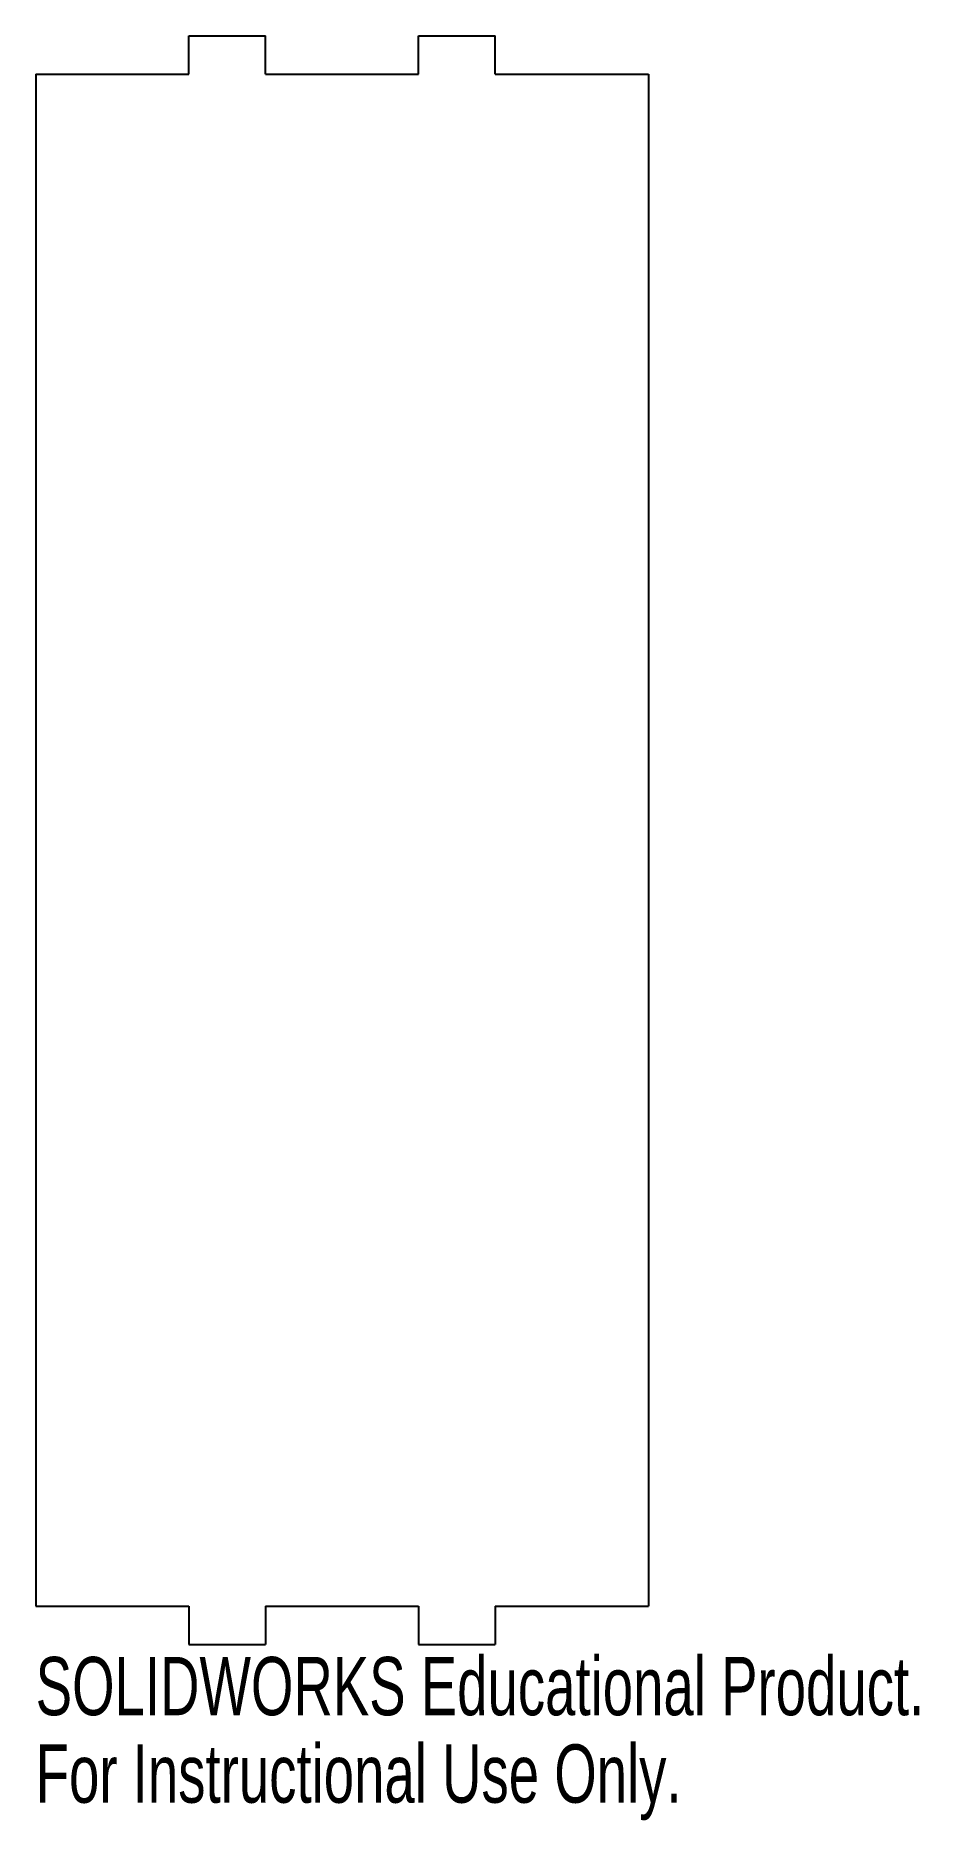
# Model space of a CAD drawing. Header units: inches. Extents: x -1 to 1.88, y -3.2 to 2.62.
import ezdxf

# ---------------------------------------------------------------- set-up
doc = ezdxf.new("R2010")
doc.units = ezdxf.units.IN
doc.header["$MEASUREMENT"] = 0
doc.styles.add('SLDTEXTSTYLE0', font='TXT', dxfattribs={"width": 0.7})

msp = doc.modelspace()

# ---------------------------------------------------------------- linework, layer by layer
at = {"color": 7, "linetype": 'Continuous', "lineweight": 25}
for p, q in [((-0.5, 2.5), (-0.5, 2.625)), ((-0.5, 2.625), (-0.25, 2.625)), ((-0.25, 2.5), (-0.25, 2.625)), ((0.25, 2.5), (0.25, 2.625)), ((0.25, 2.625), (0.5, 2.625)), ((0.5, 2.5), (0.5, 2.625)), ((-1, 2.5), (-1, -2.5)), ((-1, 2.5), (-0.5, 2.5)), ((-0.25, 2.5), (0.25, 2.5)), ((0.5, 2.5), (1, 2.5)), ((1, 2.5), (1, -2.5)), ((-1, -2.5), (-0.5, -2.5)), ((-0.5, -2.5), (-0.5, -2.625)), ((-0.25, -2.5), (0.25, -2.5)), ((-0.25, -2.5), (-0.25, -2.625)), ((0.25, -2.5), (0.25, -2.625)), ((0.5, -2.5), (1, -2.5)), ((0.5, -2.5), (0.5, -2.625)), ((-0.5, -2.625), (-0.25, -2.625)), ((0.25, -2.625), (0.5, -2.625))]:
    msp.add_line(p, q, dxfattribs=at)

# ---------------------------------------------------------------- texts
at = {"color": 7, "linetype": 'Continuous', "char_height": 0.1903, "attachment_point": 1, "style": 'SLDTEXTSTYLE0'}
for s, insert in [('SOLIDWORKS Educational Product.', (-1, -2.6651)), ('For Instructional Use Only.', (-1, -2.9506))]:
    msp.add_mtext(s, dxfattribs=dict(at, insert=insert))

doc.saveas('drawing.dxf')
